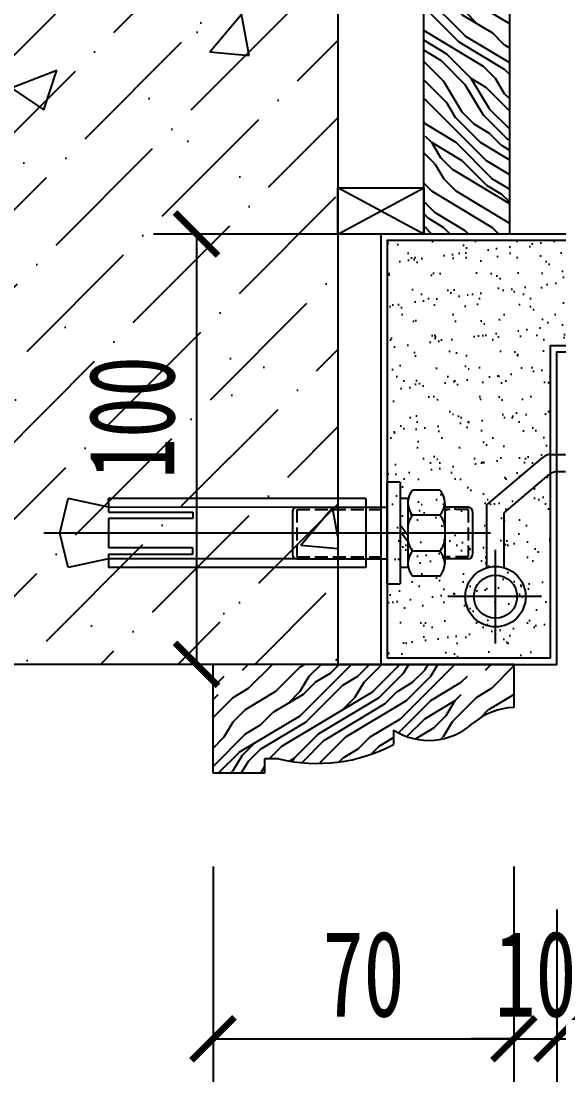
# Model space of a CAD drawing. Header units: millimetres. Extents: x 51249 to 2766742, y -599687 to -1280.
# Drawn here: x 51475.2 to 51600.3, y -120457.5 to -120211.1 of the extents above; entities that cross this region are included whole.
import ezdxf

# ---------------------------------------------------------------- set-up
doc = ezdxf.new("R2010")
doc.units = ezdxf.units.MM
doc.header["$LTSCALE"] = 10
doc.header["$PDMODE"] = 3
doc.linetypes.add('CENTER', pattern=[50.8, 31.75, -6.35, 6.35, -6.35])
doc.linetypes.add('DASH', pattern=[0.35, 0.25, -0.1])
for name, color, linetype in [('A-土建墙（含管井、立管）', 6, 'Continuous'), ('D-Detail(节点图层)', 134, 'Continuous'), ('D-节点填充', 250, 'Continuous'), ('PM-WALL', 2, 'Continuous'), ('文本-25', 3, 'Continuous')]:
    doc.layers.add(name, color=color, linetype=linetype)
doc.styles.add('DIM', font='SimSun.ttf', dxfattribs={"width": 0.7})
doc.dimstyles.new('10', dxfattribs={"dimscale": 10, "dimtxt": 2, "dimasz": 1, "dimexe": 1, "dimexo": 1, "dimgap": 0.5, "dimtad": 1, "dimdec": 0, "dimzin": 0, "dimdsep": 46, "dimtxsty": 'DIM', "dimblk": 'ARCHTICK', "dimcen": 0, "dimclrd": 5, "dimclre": 5, "dimclrt": 35, "dimadec": 0, "dimazin": 0, "dimtfac": 0.5, "dimtdec": 0, "dimtix": 1, "dimtmove": 2, "dimatfit": 2, "dimldrblk": 'A', "dimfxl": 0, "dimtolj": 1, "dimtzin": 0, "dimlwd": -1, "dimlwe": -1, "dimarcsym": 0})

# ---------------------------------------------------------------- blocks, each defined once
blk = doc.blocks.new('dfdfdfdf')
at = {"color": 2}
for p, q in [((55758.37, -119662.19, 0), (55758.37, -119636.88, 0)), ((55828.37, -119636.88, 0), (55758.37, -119636.88, 0)), ((55783.37, -119636.88, 0), (55808.37, -119636.88, 0)), ((55813.37, -119636.88, 0), (55828.37, -119636.88, 0)), ((55828.37, -119636.88, 0), (55828.37, -119646.88, 0)), ((55828.37, -119636.88, 0), (55828.37, -119646.88, 0)), ((55800.37, -119652.2, 0), (55800.37, -119655.54, 0)), ((55773.7, -119658.86, 0), (55770.37, -119658.86, 0)), ((55770.37, -119658.86, 0), (55770.37, -119662.19, 0)), ((55770.37, -119662.19, 0), (55758.37, -119662.19, 0))]:
    blk.add_line(p, q, dxfattribs=at)
for centre, radius, start, end in [((55829, -119662.72, 0), 15.85, 92.2796, 130.3987), ((55808.51, -119639.18, 0), 15.36, 237.9791, 311.685), ((55782.59, -119621.49, 0), 38.41, 256.6173, 297.5742)]:
    blk.add_arc(centre, radius, start, end, dxfattribs=at)
blk = doc.blocks.new('dfdfhh')
at = {"layer": 'D-Detail(节点图层)', "ltscale": 0.15}
h = blk.add_hatch(dxfattribs=at)
h.set_pattern_fill('FB木纹中SC300', color=251, scale=10, angle=45, style=0, pattern_type=2)
h.set_pattern_definition([(45, (0, 0), (-28.284271, 28.284271), [8, -12, 4, -16]), (45, (19.09, 20.506), (-28.284271, 28.284271), [8, -32]), (45, (14.85, 19.09), (-28.284271, 28.284271), [4, -36]), (45, (-1.414, 4.243), (-28.284271, 28.284271), [2, -28, 2, -8]), (45, (7.07, 15.556), (-28.284271, 28.284271), [8, -12, 2, -18]), (45, (-0.707, 9.192), (-28.284271, 28.284271), [6, -34]), (45, (5.657, 16.97), (-28.284271, 28.284271), [12, -28]), (45, (-3.536, 9.192), (-28.284271, 28.284271), [8, -32]), (45, (7.07, 21.213), (-28.284271, 28.284271), [20, -20]), (45, (-2.83, 14.142), (-28.284271, 28.284271), [4, -12, 8, -16]), (45, (16.263, 34.65), (-28.284271, 28.284271), [8, -32]), (45, (9.9, 29.7), (-28.284271, 28.284271), [4, -36]), (45, (3.536, 24.75), (-28.284271, 28.284271), [4, -36]), (45, (-11.314, 11.314), (-28.284271, 28.284271), [8, -32]), (45, (2.12, 26.163), (-28.284271, 28.284271), [8, -32]), (45, (0.707, 27.577), (-28.284271, 28.284271), [8, -8, 8, -16]), (45, (-6.364, 23.335), (-28.284271, 28.284271), [4, -20, 8, -8]), (45, (-1.414, 29.7), (-28.284271, 28.284271), [12, -28]), (45, (-2.83, 31.113), (-28.284271, 28.284271), [8, -32]), (45, (-14.85, 20.506), (-28.284271, 28.284271), [12, -16, 4, -8]), (45, (-16.263, 21.92), (-28.284271, 28.284271), [20, -20]), (45, (4e-15, 39.598), (-28.284271, 28.284271), [4, -36]), (45, (-9.192, 31.82), (-28.284271, 28.284271), [8, -32]), (45, (-15.556, 26.87), (-28.284271, 28.284271), [4, -16, 4, -16]), (45, (-19.09, 24.75), (-28.284271, 28.284271), [4, -12, 8, -16]), (45, (-14.142, 31.113), (-28.284271, 28.284271), [4, -20, 4, -12]), (45, (-9.192, 37.477), (-28.284271, 28.284271), [12, -28]), (45, (-21.92, 27.577), (-28.284271, 28.284271), [8, -32]), (45, (-8.485, 42.426), (-28.284271, 28.284271), [4, -36]), (45, (-3.536, 48.79), (-28.284271, 28.284271), [4, -36]), (59.0362435, (17.678, 21.92), (28.28427125, 28.28427125), [4.12, -160.804221]), (59.0362435, (14.142, 31.113), (28.28427125, 28.28427125), [4.12, -160.804221]), (59.0362435, (-5.657, 45.255), (28.28427125, 28.28427125), [4.12, -160.804221]), (59.0362435, (-3.536, 26.163), (28.28427125, 28.28427125), [4.12, -160.804221]), (59.0362435, (-2.121, 36.062), (28.28427125, 28.28427125), [4.12, -160.804221]), (59.0362435, (2.828, 36.77), (28.28427125, 28.28427125), [4.12, -160.804221]), (59.0362435, (-16.263, 27.577), (28.28427125, 28.28427125), [4.12, -160.804221]), (59.0362435, (-3.536, 37.477), (28.28427125, 28.28427125), [4.12, -160.804221]), (59.0362435, (12.728, 32.527), (28.28427125, 28.28427125), [8.24, -156.684221]), (59.0362435, (7.778, 31.82), (28.28427125, 28.28427125), [8.24, -156.684221]), (59.0362435, (6.364, 33.234), (28.28427125, 28.28427125), [8.24, -156.684221]), (210.9637565, (7.071, 15.556), (-28.28427125, -28.28427125), [4.12, -8.24, 4.12, -148.444221]), (210.9637565, (-2.828, 14.142), (-28.28427125, -28.28427125), [4.12, -160.804221]), (210.9637565, (-15.556, 26.87), (-28.28427125, -28.28427125), [8.24, -156.684221]), (239.0362435, (19.092, 20.506), (-28.28427125, -28.28427125), [4.12, -160.804221]), (30.9637565, (24.749, 26.163), (28.28427125, 28.28427125), [4.12, -160.804221]), (30.9637565, (6.364, 27.577), (28.28427125, 28.28427125), [4.12, -160.804221]), (30.9637565, (7.071, 38.184), (28.28427125, 28.28427125), [4.12, -160.804221]), (30.9637565, (-6.364, 28.991), (28.28427125, 28.28427125), [4.12, -160.804221]), (30.9637565, (-12.728, 29.698), (28.28427125, 28.28427125), [4.12, -160.804221]), (30.9637565, (-11.314, 33.941), (28.28427125, 28.28427125), [4.12, -160.804221]), (30.9637565, (-6.364, 28.991), (28.28427125, 28.28427125), [4.12, -160.804221]), (30.9637565, (-2.121, 41.719), (28.28427125, 28.28427125), [16.48, -148.444221]), (30.9637565, (4e-16, 5.657), (28.28427125, 28.28427125), [16.48, -148.444221]), (30.9637565, (0.707, 10.607), (28.28427125, 28.28427125), [16.48, -148.444221]), (30.9637565, (2.121, 14.849), (28.28427125, 28.28427125), [4.12, -8.24, 8.24, -144.324221]), (30.9637565, (2e-15, 16.971), (28.28427125, 28.28427125), [8.24, -8.24, 8.24, -140.204221]), (30.9637565, (-5.657, 16.971), (28.28427125, 28.28427125), [16.48, -148.444221]), (30.9637565, (-10.607, 16.263), (28.28427125, 28.28427125), [16.48, -148.444221]), (30.9637565, (-12.021, 17.678), (28.28427125, 28.28427125), [16.48, -148.444221]), (30.9637565, (-0.707, 45.962), (28.28427125, 28.28427125), [4.12, -160.804221]), (30.9637675, (-0.707, 51.619), (28.2842658, 28.2842767), [8.24, -156.684221]), (30.9637675, (-16.263, 33.234), (28.2842658, 28.2842767), [8.24, -156.684221]), (30.9637575, (5.657, 5.657), (28.28427075, 28.28427174), [16.48, -148.444221]), (30.9637575, (2.828, 42.426), (28.28427075, 28.28427174), [12.36, -152.564221]), (30.9637575, (7.778, 43.1335), (28.28427075, 28.28427174), [24.72, -140.204221])])
h.paths.add_polyline_path([(56773.37, -119436.88), (56768.37, -119436.88), (56768.37, -119448.88), (56763.37, -119448.88), (56763.37, -119436.88), (56753.37, -119436.88), (56753.37, -119536.88), (56773.37, -119536.88)])
h.paths.add_polyline_path([(56833.37, -119411.58), (56821.37, -119411.58), (56821.37, -119414.91), (56818.03, -119414.91, 0.180635), (56791.37, -119418.23), (56791.37, -119421.56, 0.326846), (56773.28, -119422.89, -0.173561), (56763.37, -119426.88), (56763.37, -119448.88), (56768.37, -119448.88), (56768.37, -119436.88), (56833.37, -119436.88)])
at = {"color": 2}
for p, q in [((56821.37, -119414.91), (56821.37, -119411.58)), ((56821.37, -119411.58), (56833.37, -119411.58)), ((56821.37, -119414.91), (56821.37, -119411.58)), ((56821.37, -119411.58), (56833.37, -119411.58)), ((56833.37, -119411.58), (56833.37, -119436.88)), ((56833.37, -119411.58), (56833.37, -119436.88)), ((56818.03, -119414.91), (56821.37, -119414.91)), ((56818.03, -119414.91), (56821.37, -119414.91)), ((56791.37, -119421.56), (56791.37, -119418.23)), ((56791.37, -119421.56), (56791.37, -119418.23))]:
    blk.add_line(p, q, dxfattribs=at)
blk.add_arc((56809.14, -119452.27), 38.41, 76.6173, 117.5742, dxfattribs=at)
blk.add_arc((56809.14, -119452.27), 38.41, 76.6173, 117.5742, dxfattribs=at)
at = {"layer": 'PM-WALL', "color": 2}
for p, q in [((56763.37, -119436.88), (56763.37, -119426.88)), ((56763.37, -119448.88), (56763.37, -119426.88)), ((56763.37, -119436.88), (56763.37, -119426.88)), ((56763.37, -119448.88), (56763.37, -119426.88)), ((56753.37, -119536.88), (56753.37, -119436.88)), ((56763.37, -119436.88), (56753.37, -119436.88)), ((56768.37, -119436.88, 0), (56819.37, -119436.88, 0)), ((56768.37, -119436.88), (56768.37, -119448.88)), ((56768.37, -119436.88, 0), (56833.37, -119436.88)), ((56768.37, -119436.88), (56768.37, -119448.88)), ((56773.37, -119536.88), (56773.37, -119436.88)), ((56768.37, -119448.88), (56763.37, -119448.88)), ((56768.37, -119448.88), (56763.37, -119448.88)), ((56753.37, -119536.88), (56773.37, -119536.88))]:
    blk.add_line(p, q, dxfattribs=at)
for centre, radius, start, end in [((56783.22, -119434.58), 15.36, 57.9791, 131.685), ((56783.22, -119434.58), 15.36, 57.9791, 131.685), ((56762.74, -119411.04), 15.85, 272.2796, 310.3987), ((56762.74, -119411.04), 15.85, 272.2796, 310.3987)]:
    blk.add_arc(centre, radius, start, end, dxfattribs=at)
blk = doc.blocks.new('fsdf')
at = {"color": 1}
for p, q in [((252416.2, -121787.82), (252413.7, -121787.82)), ((252413.7, -121807.5), (252413.7, -121787.82)), ((252405.99, -121789.33), (252411.23, -121789.33)), ((252405.04, -121803.35), (252405.04, -121791.75)), ((252412.18, -121804.33), (252412.18, -121790.99)), ((252412.18, -121790.99), (252413.7, -121790.99)), ((252420.36, -121790.99), (252470.19, -121790.99)), ((252420.36, -121804.33), (252420.36, -121790.99)), ((252470.19, -121792.66), (252478.02, -121790.99)), ((252478.02, -121790.99), (252479.65, -121797.66)), ((252399.65, -121801.83), (252399.65, -121793.49)), ((252400.48, -121792.66), (252405.04, -121792.66)), ((252405.99, -121794.18), (252411.23, -121794.18)), ((252412.18, -121796), (252413.73, -121798.06)), ((252412.15, -121797.14), (252413.7, -121799.2)), ((252479.65, -121797.66), (252478.02, -121804.33)), ((252405.99, -121801.14), (252411.23, -121801.14)), ((252400.48, -121802.66), (252405.04, -121802.66)), ((252470.19, -121802.66), (252478.02, -121804.33)), ((252405.99, -121805.99), (252411.23, -121805.99)), ((252412.18, -121804.33), (252413.7, -121804.33)), ((252420.36, -121804.33), (252470.19, -121804.33)), ((252413.7, -121807.5), (252416.2, -121807.5))]:
    blk.add_line(p, q, dxfattribs=at)
at = {"color": 4, "linetype": 'DASH'}
for p, q in [((252400.48, -121802.24), (252400.48, -121793.08)), ((252400.48, -121793.08), (252405.04, -121793.08)), ((252400.48, -121802.24), (252405.04, -121802.24))]:
    blk.add_line(p, q, dxfattribs=at)
at = {"color": 8, "linetype": 'DASH'}
for p, q in [((252433.72, -121793.08), (252416.2, -121793.08)), ((252433.72, -121802.24), (252433.72, -121793.08)), ((252433.72, -121802.24), (252416.2, -121802.24))]:
    blk.add_line(p, q, dxfattribs=at)
at = {"color": 8}
for p, q in [((252433.72, -121792.66), (252420.36, -121792.66)), ((252434.56, -121801.83), (252434.56, -121793.49)), ((252433.72, -121802.66), (252420.36, -121802.66))]:
    blk.add_line(p, q, dxfattribs=at)
at = {"color": 1, "linetype": 'CENTER', "ltscale": 20}
blk.add_line((252396.17, -121797.66), (252482.76, -121797.66), dxfattribs=at)
at = {"color": 1}
for centre, radius, start, end in [((252408.62, -121791.75), 3.58, 137.2924, 222.7076), ((252408.6, -121791.75), 3.58, 317.2924, 42.7076), ((252400.48, -121793.49), 0.833, 90, 180), ((252408.62, -121796.61), 3.58, 137.2924, 180), ((252408.6, -121796.61), 3.58, 0, 42.7076), ((252408.62, -121798.71), 3.58, 180, 222.7076), ((252408.6, -121798.71), 3.58, 317.2924, 0), ((252400.48, -121801.83), 0.833, 180, 270), ((252408.62, -121803.56), 3.58, 137.2924, 222.7076), ((252408.6, -121803.56), 3.58, 317.2924, 42.7076)]:
    blk.add_arc(centre, radius, start, end, dxfattribs=at)
at = {"color": 8}
for centre, start, end in [((252433.72, -121793.49), 0, 90), ((252433.72, -121801.83), 270, 0)]:
    blk.add_arc(centre, 0.833, start, end, dxfattribs=at)
at = {"layer": '文本-25', "color": 8}
for p, q in [((252416.2, -121787.82), (252416.2, -121807.5)), ((252470.19, -121793.57), (252470.19, -121790.99)), ((252470.19, -121791.83), (252470.19, -121790.99)), ((252420.36, -121792.66), (252416.2, -121792.66)), ((252433.72, -121792.66), (252470.19, -121792.66)), ((252453.89, -121793.57), (252453.89, -121794.83)), ((252470.19, -121793.57), (252453.89, -121793.57)), ((252453.89, -121794.83), (252470.19, -121794.83)), ((252470.19, -121800.48), (252470.19, -121794.83)), ((252453.89, -121801.74), (252453.89, -121800.48)), ((252453.89, -121800.48), (252470.19, -121800.48)), ((252470.19, -121801.74), (252453.89, -121801.74)), ((252470.19, -121803.49), (252470.19, -121801.74)), ((252420.36, -121802.66), (252416.2, -121802.66)), ((252433.72, -121802.66), (252470.19, -121802.62)), ((252470.19, -121803.49), (252470.19, -121804.33))]:
    blk.add_line(p, q, dxfattribs=at)
blk = doc.blocks.new('_ArchTick')
at = {"color": 0, "linetype": 'ByBlock', "const_width": 0.15}
blk.add_lwpolyline([(-0.5, -0.5), (0.5, 0.5)], dxfattribs=at)
blk = doc.blocks.new('*D1106')
at = {"layer": 'D-Detail(节点图层)', "color": 5, "ltscale": 0.15}
for p, q in [((51555.98, -120260.51), (51505.98, -120260.51)), ((51515.98, -120260.51), (51515.98, -120360.51)), ((51555.98, -120360.51), (51505.98, -120360.51))]:
    blk.add_line(p, q, dxfattribs=at)
at = {"layer": 'Defpoints', "color": 0, "ltscale": 0.15}
for p in [(51589.61, -120260.51), (51515.98, -120360.51), (51589.61, -120360.51)]:
    blk.add_point(p, dxfattribs=at)
at = {"layer": 'D-Detail(节点图层)', "color": 5, "ltscale": 0.15, "xscale": 10, "yscale": 10, "zscale": 10}
for p, rotation in [((51515.98, -120260.51), 90), ((51515.98, -120360.51), 270)]:
    blk.add_blockref('_ArchTick', p, dxfattribs=dict(at, rotation=rotation))
at = {"layer": 'D-Detail(节点图层)', "color": 35, "ltscale": 0.15, "insert": (51500.98, -120303.14), "char_height": 20, "attachment_point": 5, "rotation": 90, "style": 'DIM'}
blk.add_mtext('\\A1;100', dxfattribs=at)
blk = doc.blocks.new('A')
for p, q in [((-1.435, 1.148), (-1.09, 1.437)), ((-1.09, 1.437), (0, 0)), ((-1.435, 1.148), (-0.369, 0)), ((-0.369, 0), (-2.127, 0)), ((-1.435, -1.148), (-0.369, 0)), ((-1.09, -1.437), (0, 0)), ((-1.435, -1.148), (-1.09, -1.437))]:
    blk.add_line(p, q)
for points in [[(-1.435, 1.148), (-1.09, 1.437), (-0.369, 0), (0, 0)], [(-1.435, -1.148), (-1.09, -1.437), (-0.369, 0), (0, 0)]]:
    blk.add_solid(points)
blk = doc.blocks.new('*D1098')
at = {"layer": 'D-Detail(节点图层)', "color": 5, "ltscale": 0.15}
for p, q in [((51519.83, -120407.51), (51519.83, -120457.51)), ((51589.83, -120407.51), (51589.83, -120457.51)), ((51519.83, -120447.51), (51589.83, -120447.51))]:
    blk.add_line(p, q, dxfattribs=at)
at = {"layer": 'Defpoints', "color": 0, "ltscale": 0.15}
for p in [(51519.83, -120360.51), (51589.83, -120360.51), (51589.83, -120447.51)]:
    blk.add_point(p, dxfattribs=at)
at = {"layer": 'D-Detail(节点图层)', "color": 5, "ltscale": 0.15, "xscale": 10, "yscale": 10, "zscale": 10, "rotation": 180}
blk.add_blockref('_ArchTick', (51519.83, -120447.51), dxfattribs=at)
at = {"layer": 'D-Detail(节点图层)', "color": 5, "ltscale": 0.15, "xscale": 10, "yscale": 10, "zscale": 10}
blk.add_blockref('_ArchTick', (51589.83, -120447.51), dxfattribs=at)
at = {"layer": 'D-Detail(节点图层)', "color": 35, "ltscale": 0.15, "insert": (51554.83, -120432.51), "char_height": 20, "attachment_point": 5, "style": 'DIM'}
blk.add_mtext('\\A1;70', dxfattribs=at)
blk = doc.blocks.new('*D1103')
at = {"layer": 'D-Detail(节点图层)', "color": 5, "ltscale": 0.15}
for p, q in [((51589.83, -120417.51), (51589.83, -120457.51)), ((51599.83, -120417.51), (51599.83, -120457.51)), ((51589.83, -120447.51), (51579.83, -120447.51)), ((51589.83, -120447.51), (51599.83, -120447.51)), ((51599.83, -120447.51), (51609.83, -120447.51))]:
    blk.add_line(p, q, dxfattribs=at)
at = {"layer": 'Defpoints', "color": 0, "ltscale": 0.15}
for p in [(51589.83, -120407.51), (51599.83, -120407.51), (51599.83, -120447.51)]:
    blk.add_point(p, dxfattribs=at)
at = {"layer": 'D-Detail(节点图层)', "color": 5, "ltscale": 0.15, "xscale": 10, "yscale": 10, "zscale": 10}
blk.add_blockref('_ArchTick', (51589.83, -120447.51), dxfattribs=at)
at = {"layer": 'D-Detail(节点图层)', "color": 5, "ltscale": 0.15, "xscale": 10, "yscale": 10, "zscale": 10, "rotation": 180}
blk.add_blockref('_ArchTick', (51599.83, -120447.51), dxfattribs=at)
at = {"layer": 'D-Detail(节点图层)', "color": 35, "ltscale": 0.15, "insert": (51594.83, -120432.51), "char_height": 20, "attachment_point": 5, "style": 'DIM'}
blk.add_mtext('\\A1;10', dxfattribs=at)

msp = doc.modelspace()

# ---------------------------------------------------------------- hatches: boundary and pattern name
at = {"layer": 'D-Detail(节点图层)', "ltscale": 0.15}
h = msp.add_hatch(dxfattribs=at)
h.set_pattern_fill('AR-SAND', color=251, scale=3, style=0)
h.set_pattern_definition([(37.5, (-4234.536, -723.629), (-0.2400047, 7.34119856), [0, -5.7912, 0, -6.477, 0, -6.19125]), (7.5, (-4234.536, -723.629), (6.74284925, 10.7523765), [0, -3.1242, 0, -5.2197, 0, -2.00025]), (327.5, (-4239.2224, -723.629), (11.86488555, 0.02155777), [0, -1.905, 0, -6.858, 0, -8.9535]), (317.5, (-4239.222, -723.629), (11.4533468, 3.34393985), [0, -0.9525, 0, -4.4958, 0, -5.1435])])
h.paths.add_polyline_path([(51598.33, -120359.01), (51598.33, -120286.4), (51613.33, -120286.4), (51613.33, -120262.01), (51560.33, -120262.01), (51560.33, -120359.01)])
h = msp.add_hatch(dxfattribs=at)
h.set_pattern_fill('FB木纹中SC300', color=251, scale=10, angle=45, style=0, pattern_type=2)
h.set_pattern_definition([(45, (-4248.536, -723.63), (-28.284271, 28.284271), [8, -12, 4, -16]), (45, (-4229.444, -703.123), (-28.284271, 28.284271), [8, -32]), (45, (-4233.687, -704.537), (-28.284271, 28.284271), [4, -36]), (45, (-4249.95, -719.386), (-28.284271, 28.284271), [2, -28, 2, -8]), (45, (-4241.465, -708.073), (-28.284271, 28.284271), [8, -12, 2, -18]), (45, (-4249.243, -714.437), (-28.284271, 28.284271), [6, -34]), (45, (-4242.88, -706.66), (-28.284271, 28.284271), [12, -28]), (45, (-4252.07, -714.437), (-28.284271, 28.284271), [8, -32]), (45, (-4241.465, -702.416), (-28.284271, 28.284271), [20, -20]), (45, (-4251.365, -709.487), (-28.284271, 28.284271), [4, -12, 8, -16]), (45, (-4232.273, -688.98), (-28.284271, 28.284271), [8, -32]), (45, (-4238.637, -693.93), (-28.284271, 28.284271), [4, -36]), (45, (-4245, -698.88), (-28.284271, 28.284271), [4, -36]), (45, (-4259.85, -712.315), (-28.284271, 28.284271), [8, -32]), (45, (-4246.415, -697.466), (-28.284271, 28.284271), [8, -32]), (45, (-4247.83, -696.05), (-28.284271, 28.284271), [8, -8, 8, -16]), (45, (-4254.9, -700.295), (-28.284271, 28.284271), [4, -20, 8, -8]), (45, (-4249.95, -693.93), (-28.284271, 28.284271), [12, -28]), (45, (-4251.365, -692.516), (-28.284271, 28.284271), [8, -32]), (45, (-4263.385, -703.123), (-28.284271, 28.284271), [12, -16, 4, -8]), (45, (-4264.8, -701.71), (-28.284271, 28.284271), [20, -20]), (45, (-4248.536, -684.03), (-28.284271, 28.284271), [4, -36]), (45, (-4257.73, -691.81), (-28.284271, 28.284271), [8, -32]), (45, (-4264.092, -696.76), (-28.284271, 28.284271), [4, -16, 4, -16]), (45, (-4267.628, -698.88), (-28.284271, 28.284271), [4, -12, 8, -16]), (45, (-4262.68, -692.516), (-28.284271, 28.284271), [4, -20, 4, -12]), (45, (-4257.73, -686.152), (-28.284271, 28.284271), [12, -28]), (45, (-4270.456, -696.05), (-28.284271, 28.284271), [8, -32]), (45, (-4257.02, -681.203), (-28.284271, 28.284271), [4, -36]), (45, (-4252.07, -674.84), (-28.284271, 28.284271), [4, -36]), (59.0362435, (-4230.858, -701.709), (28.28427125, 28.28427125), [4.12, -160.804221]), (59.0362435, (-4234.394, -692.516), (28.28427125, 28.28427125), [4.12, -160.804221]), (59.0362435, (-4254.193, -678.374), (28.28427125, 28.28427125), [4.12, -160.804221]), (59.0362435, (-4252.072, -697.466), (28.28427125, 28.28427125), [4.12, -160.804221]), (59.0362435, (-4250.657, -687.567), (28.28427125, 28.28427125), [4.12, -160.804221]), (59.0362435, (-4245.708, -686.8595), (28.28427125, 28.28427125), [4.12, -160.804221]), (59.0362435, (-4264.8, -696.052), (28.28427125, 28.28427125), [4.12, -160.804221]), (59.0362435, (-4252.072, -686.152), (28.28427125, 28.28427125), [4.12, -160.804221]), (59.0362435, (-4235.808, -691.102), (28.28427125, 28.28427125), [8.24, -156.684221]), (59.0362435, (-4240.758, -691.809), (28.28427125, 28.28427125), [8.24, -156.684221]), (59.0362435, (-4242.172, -690.395), (28.28427125, 28.28427125), [8.24, -156.684221]), (210.9637565, (-4241.465, -708.073), (-28.28427125, -28.28427125), [4.12, -8.24, 4.12, -148.444221]), (210.9637565, (-4251.365, -709.487), (-28.28427125, -28.28427125), [4.12, -160.804221]), (210.9637565, (-4264.092, -696.759), (-28.28427125, -28.28427125), [8.24, -156.684221]), (239.0362435, (-4229.444, -703.123), (-28.28427125, -28.28427125), [4.12, -160.804221]), (30.9637565, (-4223.787, -697.466), (28.28427125, 28.28427125), [4.12, -160.804221]), (30.9637565, (-4242.172, -696.052), (28.28427125, 28.28427125), [4.12, -160.804221]), (30.9637565, (-4241.465, -685.445), (28.28427125, 28.28427125), [4.12, -160.804221]), (30.9637565, (-4254.9, -694.638), (28.28427125, 28.28427125), [4.12, -160.804221]), (30.9637565, (-4261.264, -693.931), (28.28427125, 28.28427125), [4.12, -160.804221]), (30.9637565, (-4259.85, -689.688), (28.28427125, 28.28427125), [4.12, -160.804221]), (30.9637565, (-4254.9, -694.638), (28.28427125, 28.28427125), [4.12, -160.804221]), (30.9637565, (-4250.657, -681.91), (28.28427125, 28.28427125), [16.48, -148.444221]), (30.9637565, (-4248.536, -717.972), (28.28427125, 28.28427125), [16.48, -148.444221]), (30.9637565, (-4247.829, -713.022), (28.28427125, 28.28427125), [16.48, -148.444221]), (30.9637565, (-4246.415, -708.78), (28.28427125, 28.28427125), [4.12, -8.24, 8.24, -144.324221]), (30.9637565, (-4248.536, -706.6585), (28.28427125, 28.28427125), [8.24, -8.24, 8.24, -140.204221]), (30.9637565, (-4254.193, -706.6585), (28.28427125, 28.28427125), [16.48, -148.444221]), (30.9637565, (-4259.143, -707.366), (28.28427125, 28.28427125), [16.48, -148.444221]), (30.9637565, (-4260.557, -705.951), (28.28427125, 28.28427125), [16.48, -148.444221]), (30.9637565, (-4249.243, -677.667), (28.28427125, 28.28427125), [4.12, -160.804221]), (30.9637675, (-4249.243, -672.01), (28.2842658, 28.2842767), [8.24, -156.684221]), (30.9637675, (-4264.8, -690.395), (28.2842658, 28.2842767), [8.24, -156.684221]), (30.9637575, (-4242.879, -717.972), (28.28427075, 28.28427174), [16.48, -148.444221]), (30.9637575, (-4245.708, -681.203), (28.28427075, 28.28427174), [12.36, -152.564221]), (30.9637575, (-4240.758, -680.496), (28.28427075, 28.28427174), [24.72, -140.204221])])
h.paths.add_polyline_path([(51561.83, -120375.83), (51561.83, -120379.16, -0.180635), (51535.16, -120382.48), (51531.83, -120382.48), (51531.83, -120385.82), (51519.83, -120385.82), (51519.83, -120360.51), (51589.83, -120360.51), (51589.83, -120370.51, 0.167877), (51580.19, -120374.28, -0.333169)])
at = {"layer": 'D-节点填充'}
h = msp.add_hatch(dxfattribs=at)
h.set_pattern_fill('ANSI36', color=256, scale=8, style=0)
h.set_pattern_definition([(45, (-265665.677, 1920.011), (6.7351921, 24.69570433), [31.75, -6.35, 0, -6.35])])
h.paths.add_polyline_path([(51548.83, -120160.51), (51248.83, -120160.51), (51248.83, -120360.51), (51548.83, -120360.51)])
h = msp.add_hatch(dxfattribs=at)
h.set_pattern_fill('AR-CONC', color=256, scale=0.6, style=0)
h.set_pattern_definition([(50, (50817.28, -120495.24), (109.311, -9.563), [11.43, -125.73]), (355, (50817.28, -120495.24), (-21.146, 114.634), [9.144, -100.584]), (100.451, (50826.39, -120496.04), (88.166, 105.07), [9.714, -106.854]), (46.184, (50817.28, -120464.76), (162.647, -25.225), [17.145, -188.595]), (96.636, (50830.83, -120466.86), (142.443, 148.455), [14.57, -160.28]), (351.184, (50817.28, -120464.76), (142.443, 148.455), [13.716, -150.876]), (21, (50832.52, -120472.38), (90.969, -61.359), [11.43, -125.73]), (326, (50832.52, -120472.38), (37.081, 110.513), [9.144, -100.584]), (71.451, (50840.1, -120477.49), (128.05, 49.154), [9.714, -106.854]), (37.5, (50817.28, -120495.24), (1.8532, 50.733), [0, -99.3648, 0, -102.108, 0, -100.965]), (7.5, (50817.28, -120495.24), (40.0918, 60.1083), [0, -58.2168, 0, -97.0788, 0, -38.481]), (327.5, (50783.295, -120495.24), (81.3544, -3.4372), [0, -38.1, 0, -118.872, 0, -157.734]), (317.5, (50768.055, -120495.24), (88.8775, 15.256), [0, -49.53, 0, -78.943, 0, -112.014])])
h.paths.add_polyline_path([(51548.83, -120160.51), (51248.83, -120160.51), (51248.83, -120360.51), (51548.83, -120360.51)])

# ---------------------------------------------------------------- linework, layer by layer
at = {"color": 2, "elevation": 0}
msp.add_lwpolyline([(51548.83, -120249.78), (51568.83, -120249.78), (51568.83, -120260.51), (51548.83, -120260.51)], close=True, dxfattribs=at)
for points in [[(51558.83, -120359.01), (51558.83, -120359.01), (51558.83, -120360.51), (51599.83, -120360.51), (51599.83, -120287.9), (51614.83, -120287.9), (51614.83, -120260.51), (51558.83, -120260.51), (51558.83, -120359.01), (51558.83, -120359.01), (51558.83, -120359.01), (51558.83, -120359.01)], [(51613.33, -120262.01), (51560.33, -120262.01), (51560.33, -120359.01), (51598.33, -120359.01), (51598.33, -120286.4), (51613.33, -120286.4), (51613.33, -120262.01), (51560.33, -120262.01)]]:
    msp.add_lwpolyline(points, dxfattribs=at)
at = {"layer": 'A-土建墙（含管井、立管）', "color": 6}
for p, q in [((51548.83, -120160.51), (51548.83, -120360.51)), ((51548.83, -120360.51), (51248.83, -120360.51))]:
    msp.add_line(p, q, dxfattribs=at)
at = {"layer": 'D-Detail(节点图层)', "color": 251, "ltscale": 0.15}
for p, q in [((51548.83, -120260.51, 0), (51568.83, -120249.78)), ((51568.83, -120260.51), (51548.83, -120249.78, 0)), ((51598.51, -120311.71), (51601.83, -120311.71)), ((51583.53, -120323.46), (51596.57, -120312.42)), ((51587.53, -120325.31), (51598.04, -120316.42)), ((51599.97, -120315.71), (51601.83, -120315.71)), ((51583.53, -120338.05), (51583.53, -120323.46)), ((51587.53, -120338.05), (51587.53, -120325.31)), ((51585.53, -120355.68), (51585.53, -120333.88)), ((51596.22, -120344.78), (51574.42, -120344.78))]:
    msp.add_line(p, q, dxfattribs=at)
for radius in [7.02, 5.02]:
    msp.add_circle((51585.53, -120344.78), radius, dxfattribs=at)
for centre in [(51598.51, -120314.71, 0), (51599.97, -120318.71, 0)]:
    msp.add_arc(centre, 3, 90, 130.2567, dxfattribs=at)

# ---------------------------------------------------------------- block references
at = {"layer": 'D-Detail(节点图层)', "color": 251, "xscale": -1}
msp.add_blockref('dfdfhh', (108342.2, -723.63), dxfattribs=at)
at = {"layer": 'D-Detail(节点图层)', "color": 1}
msp.add_blockref('dfdfdfdf', (-4238.54, -723.63), dxfattribs=at)
at = {"layer": '文本-25', "color": 8, "extrusion": (0, 0, -1), "xscale": -1.200000000011642, "yscale": 1.200000000011642, "zscale": -1.2, "rotation": 180}
msp.add_blockref('fsdf', (-354459.77, -266487.2), dxfattribs=at)

# ---------------------------------------------------------------- dimensions: what is measured, and where the dimension line sits
at = {"layer": 'D-Detail(节点图层)', "color": 251, "ltscale": 0.15}
dim = msp.add_linear_dim(base=(51515.98, -120360.51), p1=(51589.61, -120260.51), p2=(51589.61, -120360.51), angle=90, dimstyle='10', dxfattribs=at)
dim.commit()
dim.dimension.update_dxf_attribs({"geometry": '*D1106', "text_midpoint": (51500.98, -120303.14), "dimtype": 160})
dim = msp.add_linear_dim(base=(51589.83, -120447.51), p1=(51519.83, -120360.51), p2=(51589.83, -120360.51), dimstyle='10', dxfattribs=at)
dim.commit()
dim.dimension.update_dxf_attribs({"geometry": '*D1098', "text_midpoint": (51554.83, -120432.51)})
dim = msp.add_aligned_dim(p1=(51589.83, -120407.51), p2=(51599.83, -120407.51), distance=-40, dimstyle='10', dxfattribs=at)
dim.commit()
dim.dimension.update_dxf_attribs({"geometry": '*D1103', "text_midpoint": (51594.83, -120432.51)})

doc.saveas('drawing.dxf')
